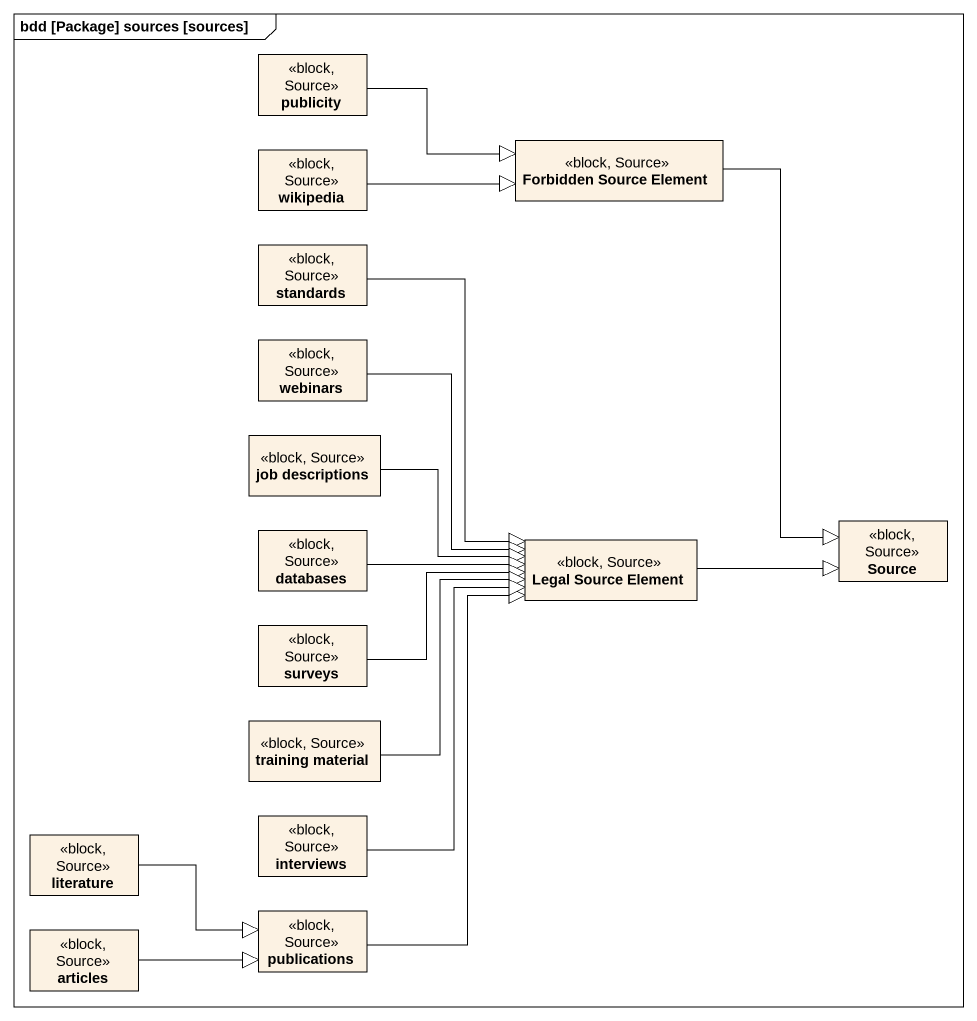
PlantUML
@startuml
mainframe bdd [Package] sources [sources]
hide circle
hide empty members
class publicity <<block, Source>>
class "Forbidden Source Element" as Forbidden_Source_Element <<block, Source>>
class wikipedia <<block, Source>>
class standards <<block, Source>>
class webinars <<block, Source>>
class "job descriptions" as job_descriptions <<block, Source>>
class databases <<block, Source>>
class "Legal Source Element" as Legal_Source_Element <<block, Source>>
class Source <<block, Source>>
class surveys <<block, Source>>
class "training material" as training_material <<block, Source>>
class literature <<block, Source>>
class interviews <<block, Source>>
class articles <<block, Source>>
class publications <<block, Source>>
publicity -right-|> Forbidden_Source_Element
Forbidden_Source_Element --|> Source
wikipedia -right-|> Forbidden_Source_Element
standards --|> Legal_Source_Element
webinars --|> Legal_Source_Element
job_descriptions -right-|> Legal_Source_Element
databases -right-|> Legal_Source_Element
Legal_Source_Element -right-|> Source
surveys -right-|> Legal_Source_Element
training_material -up-|> Legal_Source_Element
literature -right-|> publications
interviews -up-|> Legal_Source_Element
articles -right-|> publications
publications -up-|> Legal_Source_Element
@enduml
